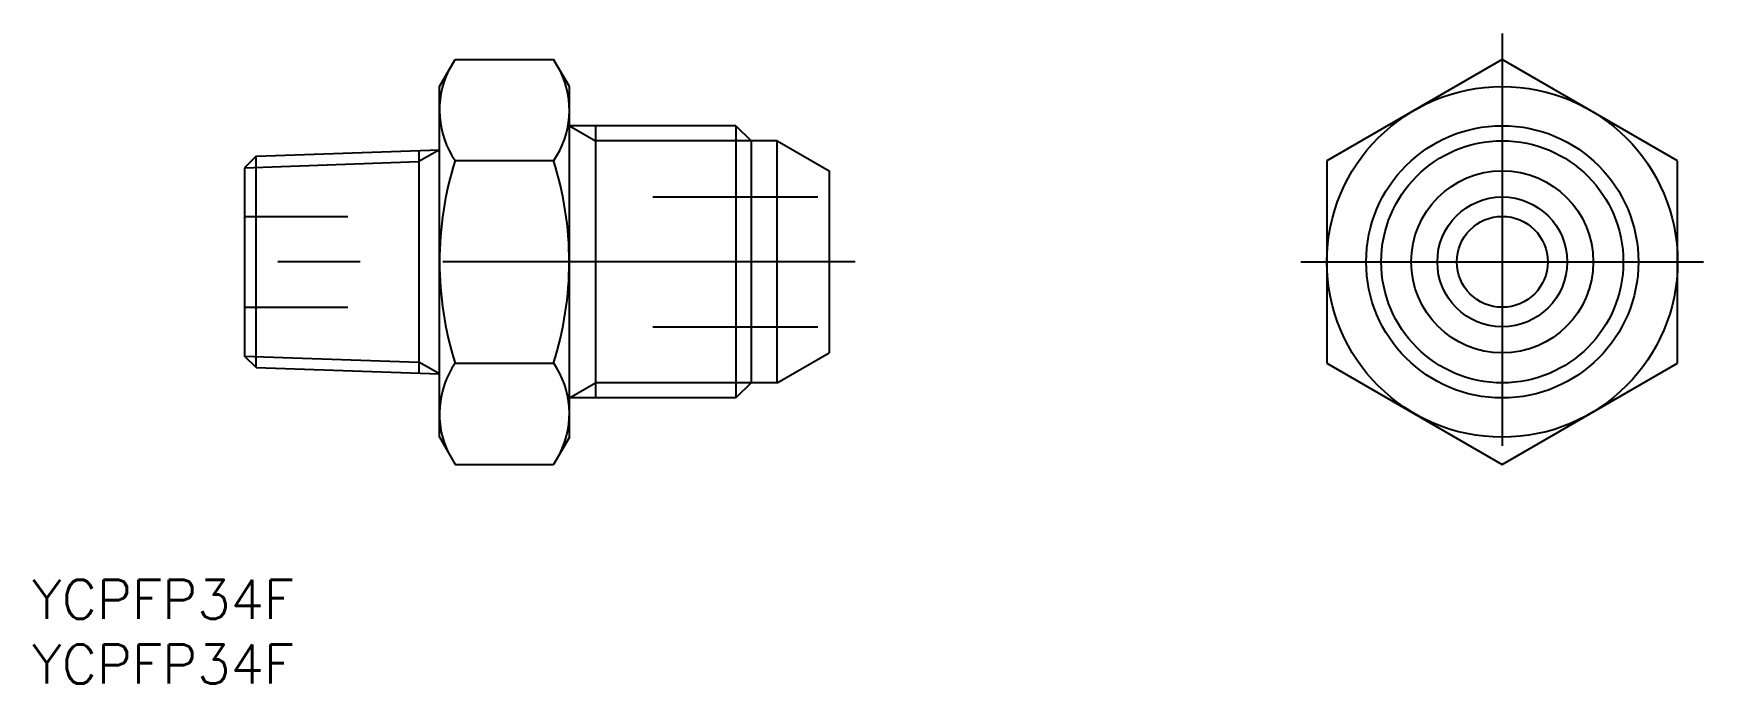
# Model space of a CAD drawing. Extents: x -113 to 15, y -32 to 18.
import ezdxf

# ---------------------------------------------------------------- set-up
doc = ezdxf.new("R2010")
doc.units = 0
doc.linetypes.add('CENTER', pattern=[50.8, 31.75, -6.35, 6.35, -6.35])
doc.linetypes.add('DASHED', pattern=[19.05, 12.7, -6.35])
doc.layers.get('0').update_dxf_attribs({"linetype": 'CONTINUOUS'})
doc.layers.add('CENTER', color=1, linetype='CENTER')
doc.styles.get("Standard").update_dxf_attribs({"font": 'txt.shx', "height": 3, "bigfont": 'bigfont.shx'})

msp = doc.modelspace()

# ---------------------------------------------------------------- linework, layer by layer
at = {"color": 7, "linetype": 'CONTINUOUS'}
for p, q in [((-81.83, 13.5), (-80.63, 15.59)), ((-80.63, 15.59), (-73.04, 15.59)), ((-71.83, 13.5), (-73.04, 15.59)), ((0, 15.59), (-13.5, 7.79)), ((13.5, 7.79), (0, 15.59)), ((-81.83, -13.5), (-81.83, 13.5)), ((-71.83, -13.5), (-71.83, 13.5)), ((-59, 10.48), (-71.83, 10.48)), ((-69.82, 10.48), (-69.82, -10.48)), ((-59, 10.48), (-59, -10.48)), ((-59, 10.48), (-57.83, 9.32)), ((-55.83, 9.32), (-57.83, 9.32)), ((-57.83, 9.32), (-57.83, -9.32)), ((-55.83, -9.32), (-55.83, 9.32)), ((-55.83, 9.32), (-51.83, 7.01)), ((-95.95, 8.14), (-96.83, 7.25)), ((-95.95, 8.14), (-81.83, 8.63)), ((-95.95, -8.14), (-95.95, 8.14)), ((-83.41, 8.58), (-83.41, -8.58)), ((-73.04, 7.79), (-80.63, 7.79)), ((-13.5, 7.79), (-13.5, -7.79)), ((13.5, -7.79), (13.5, 7.79)), ((-96.83, 7.25), (-96.83, -7.25)), ((-51.83, 7.01), (-51.83, -7.01)), ((-95.95, -8.14), (-96.83, -7.25)), ((-55.83, -9.32), (-51.83, -7.01)), ((-95.95, -8.14), (-81.83, -8.63)), ((-80.63, -7.79), (-73.04, -7.79)), ((-13.5, -7.79), (0, -15.59)), ((0, -15.59), (13.5, -7.79)), ((-57.83, -9.32), (-59, -10.48)), ((-55.83, -9.32), (-57.83, -9.32)), ((-59, -10.48), (-71.83, -10.48)), ((-81.83, -13.5), (-80.63, -15.59)), ((-71.83, -13.5), (-73.04, -15.59)), ((-80.63, -15.59), (-73.04, -15.59))]:
    msp.add_line(p, q, dxfattribs=at)
at = {"color": 3, "linetype": 'CONTINUOUS'}
for p, q in [((-71.83, 10.48), (-69.82, 9.32)), ((-57.83, 9.32), (-69.82, 9.32)), ((-96.83, 7.25), (-83.41, 7.72)), ((-81.83, 8.63), (-83.41, 7.72)), ((-96.83, -7.25), (-83.41, -7.72)), ((-81.83, -8.63), (-83.41, -7.72)), ((-71.83, -10.48), (-69.82, -9.32)), ((-57.83, -9.32), (-69.82, -9.32))]:
    msp.add_line(p, q, dxfattribs=at)
at = {"color": 3, "linetype": 'DASHED'}
for p, q in [((-65.41, 5), (-51.83, 5)), ((-96.83, 3.5), (-88.89, 3.5)), ((-96.83, -3.5), (-88.89, -3.5)), ((-65.41, -5), (-51.83, -5))]:
    msp.add_line(p, q, dxfattribs=at)
at = {"color": 7, "linetype": 'CONTINUOUS'}
for radius in [13.5, 10.48, 9.32, 7.01, 5, 3.5]:
    msp.add_circle((0, 0), radius, dxfattribs=at)
for centre, radius, start, end in [((-74.93, 11.69), 6.9, 154.3842, 214.3842), ((-78.73, 11.69), 6.9, 325.6158, 25.6158), ((-56.04, 0), 25.79, 162.412, 197.588), ((-97.63, 0), 25.79, 342.412, 17.588), ((-74.93, -11.69), 6.9, 145.6158, 205.6158), ((-78.73, -11.69), 6.9, 334.3842, 34.3842)]:
    msp.add_arc(centre, radius, start, end, dxfattribs=at)
at = {"layer": 'CENTER', "color": 1, "linetype": 'CENTER'}
for p, q in [((0, 17.59), (0, -17.59)), ((-49.83, 0), (-98.83, 0)), ((-15.5, 0), (15.5, 0))]:
    msp.add_line(p, q, dxfattribs=at)

# ---------------------------------------------------------------- texts
at = {"color": 7, "linetype": 'CONTINUOUS'}
for p in [(-113.22, -27.47), (-113.22, -32.47)]:
    msp.add_text('YCPFP34F', height=3, dxfattribs=at).set_placement(p)

doc.saveas('drawing.dxf')
